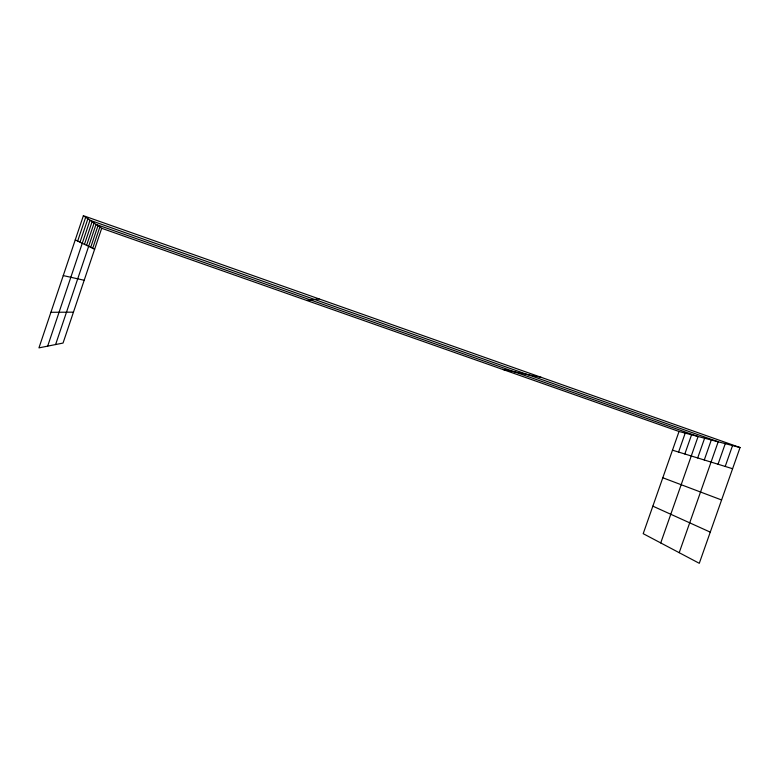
<?xml version="1.0" encoding="UTF-8"?>
<svg xmlns="http://www.w3.org/2000/svg" width="779" height="779" viewBox="0 0 779 779"><rect width="100%" height="100%" fill="white"/><g stroke="black" fill="none" stroke-linecap="round" stroke-linejoin="round"><path stroke-width="1.17" d="M83.392 215.695L38.95 347.872L63.041 343.062L101.689 228.296L83.392 215.695L740.05 447.545L699.289 563.305L643.201 533.673L679.035 431.488L740.05 447.545M77.676 241.052L85.671 217.263M80.003 242.191L87.881 218.782M47.665 346.139L90.013 220.253L718.189 441.79L679.2 552.691M84.453 244.353L92.088 221.684M86.576 245.385L94.093 223.067M55.601 344.552L96.031 224.401L698.101 436.503L660.728 542.934M90.695 247.381L97.979 225.735M92.682 248.355L99.858 227.04M678.577 452.063L685.218 433.114M684.829 453.991L691.567 434.789M697.682 457.955L704.615 438.217M704.274 459.99L711.305 439.979M718.034 464.226L725.268 443.65M725.21 466.446L732.552 445.569M306.77 300.47L319.059 298.902M50.917 312.291L73.45 312.165M502.533 369.373L541.512 377.445M63.255 275.581L84.19 280.274M672.481 450.184L732.591 468.724M101.689 228.296L679.035 431.488M662.812 477.77L721.588 499.972M652.851 506.155L710.263 532.135M75.261 239.883L94.619 249.29"/></g></svg>
